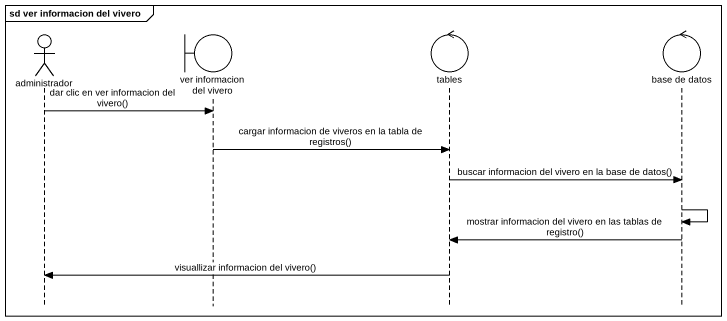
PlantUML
@startuml
mainframe sd ver informacion del vivero
hide footbox
actor administrador
boundary "ver informacion del vivero" as ver_informacion_del_vivero
control tables
control "base de datos" as base_de_datos

administrador -> ver_informacion_del_vivero : dar clic en ver informacion del vivero()
ver_informacion_del_vivero -> tables : cargar informacion de viveros en la tabla de registros()
tables -> base_de_datos : buscar informacion del vivero en la base de datos()
base_de_datos -> base_de_datos
base_de_datos -> tables : mostrar informacion del vivero en las tablas de registro()
tables -> administrador : visuallizar informacion del vivero()
@enduml
